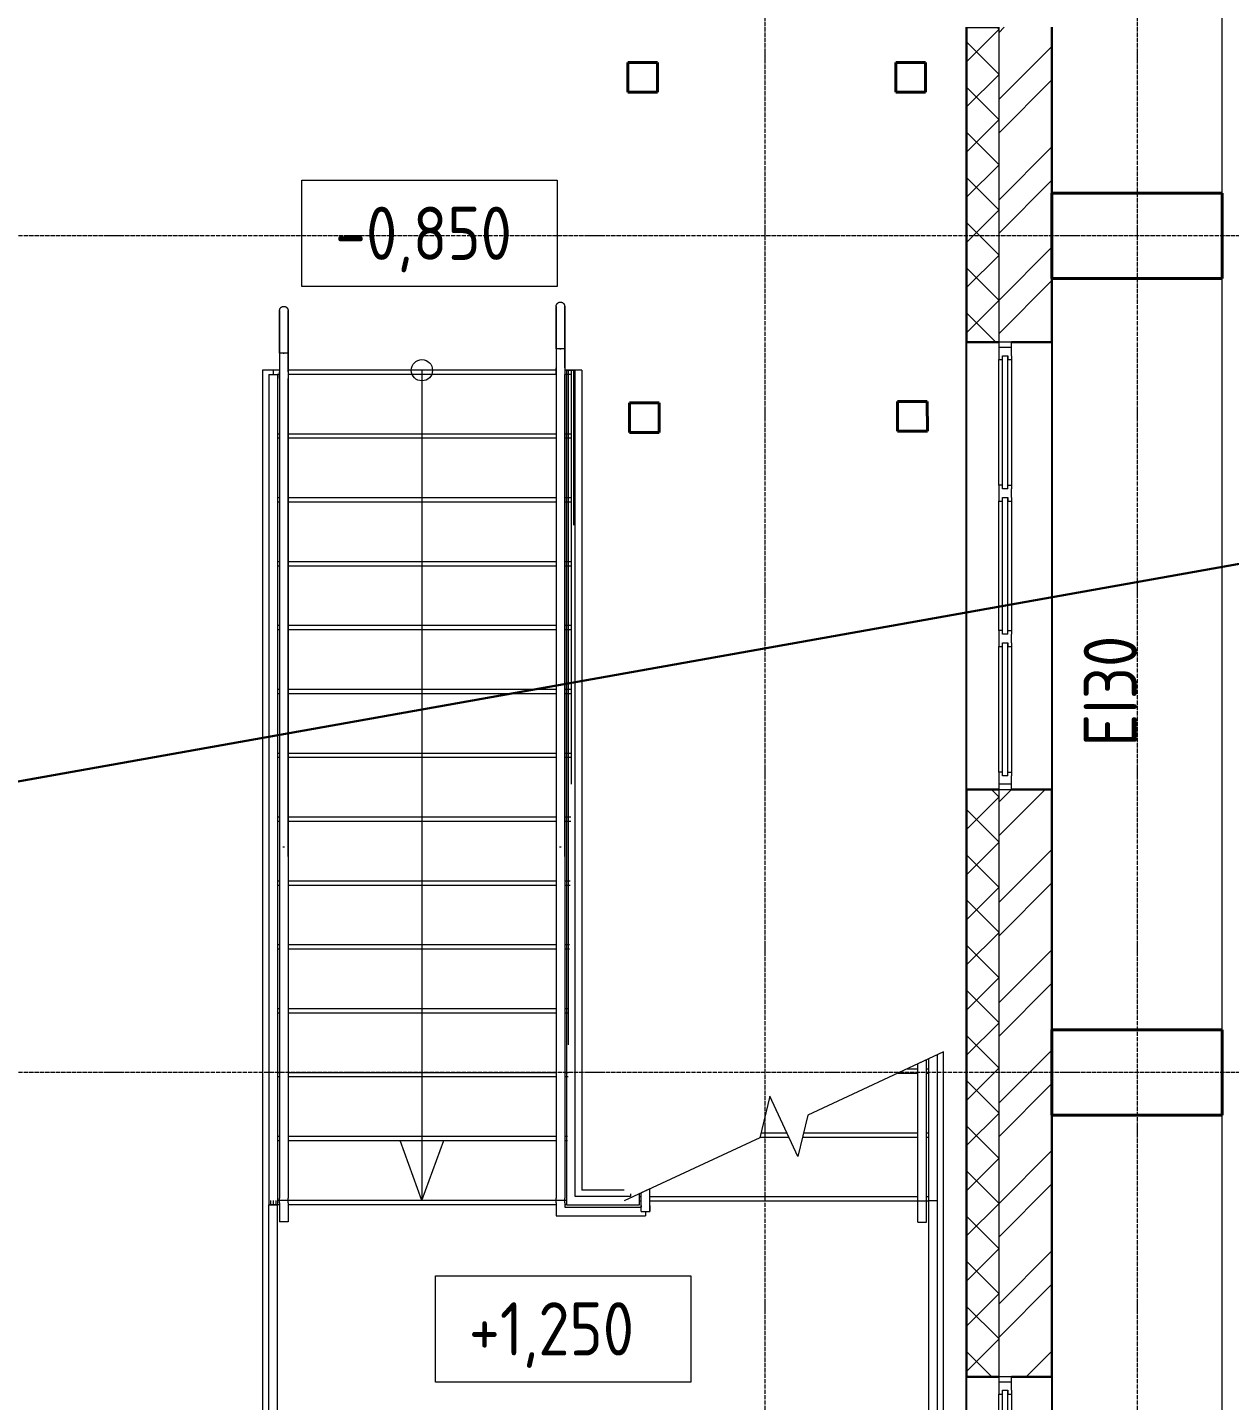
# Model space of a CAD drawing. Header units: millimetres. Extents: x -695119 to 412940, y -249585 to 622758.
# Drawn here: x -115231 to -109581, y 535989 to 542439 of the extents above; entities that cross this region are included whole.
import ezdxf

# ---------------------------------------------------------------- set-up
doc = ezdxf.new("R2010")
doc.units = ezdxf.units.MM
doc.linetypes.add('ADSK_Линия сетки', pattern=[25, 20, -2.5, 0, -2.5])
for name, color, linetype, lineweight in [('_Схема', 5, 'Continuous', 30), ('Балясины', 7, 'Continuous', 9), ('Каркас_Импост', 8, 'Continuous', 9), ('Лестницы', 8, 'Continuous', 9), ('Линии', 7, 'Continuous', 9), ('Монтажный зазор', 8, 'Continuous', 9), ('Несущие колонны', 252, 'Continuous', 18), ('Ограждение', 8, 'Continuous', 9), ('Оси', 252, 'Continuous', 9), ('Остекление', 8, 'Continuous', 9), ('Перекрытия', 7, 'Continuous', 18), ('Поручни', 8, 'Continuous', 9), ('Стены разрез', 7, 'Continuous', 30), ('Стены штриховка', 7, 'Continuous', 9), ('Текстовые примечания', 7, 'Continuous', 9), ('Типовые аннотации', 8, 'Continuous', 18), ('Элементы узлов', 8, 'Continuous', 18)]:
    doc.layers.add(name, color=color, linetype=linetype, lineweight=lineweight)
doc.layers.add('Стены', color=194, linetype='Continuous')
doc.styles.add('GOST Common_2', font='', dxfattribs={"width": 0.9, "height": 250})
doc.styles.get('GOST Common_2').set_extended_font_data('GOST type B')

# ---------------------------------------------------------------- blocks, each defined once
blk = doc.blocks.new('okna_rehau_trehpolnoe_2_framugi_snizu - Ж_ОК-19__1910х2100-3550410-План 1 этажа смеж')
at = {"layer": 'Каркас_Импост', "lineweight": 18}
for p, q in [((-969, 125), (-1050, 125)), ((-1050, 125), (-1050, 65)), ((-1050, 65), (-987, 65)), ((-987, 83), (-987, 107)), ((-987, 107), (-969, 107)), ((-987, 83), (-969, 83)), ((-969, 65), (-987, 65)), ((-969, 107), (-969, 125)), ((-969, 83), (-969, 65)), ((-303.7, 125), (-379.7, 125)), ((-379.7, 125), (-379.7, 107)), ((-379.7, 107), (-361.7, 107)), ((-379.7, 83), (-379.7, 65)), ((-361.7, 83), (-379.7, 83)), ((-361.7, 65), (-379.7, 65)), ((-361.7, 107), (-361.7, 83)), ((-361.7, 65), (-321.7, 65)), ((-321.7, 83), (-321.7, 107)), ((-321.7, 107), (-303.7, 107)), ((-321.7, 83), (-303.7, 83)), ((-303.7, 65), (-321.7, 65)), ((-303.7, 107), (-303.7, 125)), ((-303.7, 83), (-303.7, 65)), ((379.7, 125), (303.7, 125)), ((303.7, 125), (303.7, 107)), ((303.7, 107), (321.7, 107)), ((303.7, 83), (303.7, 65)), ((321.7, 83), (303.7, 83)), ((321.7, 65), (303.7, 65)), ((321.7, 107), (321.7, 83)), ((321.7, 65), (361.7, 65)), ((361.7, 83), (361.7, 107)), ((361.7, 107), (379.7, 107)), ((361.7, 83), (379.7, 83)), ((379.7, 65), (361.7, 65)), ((379.7, 107), (379.7, 125)), ((379.7, 83), (379.7, 65)), ((969, 125), (969, 107)), ((1050, 125), (969, 125)), ((969, 107), (987, 107)), ((969, 83), (969, 65)), ((987, 83), (969, 83)), ((987, 65), (969, 65)), ((987, 107), (987, 83)), ((987, 65), (1050, 65)), ((1050, 65), (1050, 125))]:
    blk.add_line(p, q, dxfattribs=at)
at = {"layer": 'Каркас_Импост'}
for p, q in [((-969, 125), (-379.7, 125)), ((-379.7, 65), (-969, 65)), ((-303.7, 125), (303.7, 125)), ((303.7, 65), (-303.7, 65)), ((379.7, 125), (969, 125)), ((969, 65), (379.7, 65))]:
    blk.add_line(p, q, dxfattribs=at)
at = {"layer": 'Монтажный зазор'}
for p, q in [((-1025, 65), (-1025, 125)), ((1025, 65), (1025, 125))]:
    blk.add_line(p, q, dxfattribs=at)
at = {"layer": 'Остекление'}
for p, q in [((-987, 83), (-361.7, 83)), ((-969, 107), (-379.7, 107)), ((-321.7, 83), (321.7, 83)), ((-303.7, 107), (303.7, 107)), ((361.7, 83), (987, 83)), ((379.7, 107), (969, 107))]:
    blk.add_line(p, q, dxfattribs=at)
blk = doc.blocks.new('ADSK_КолоннаЖБ_Прямоугольная1 - 400x800-3446963-План 1 этажа смеж')
at = {"layer": 'Несущие колонны', "lineweight": 40}
for p, q in [((-400, -200), (-400, 200)), ((-400, 200), (400, 200)), ((400, 200), (-400, 200)), ((-400, 200), (-400, -200)), ((400, 200), (400, -200)), ((400, -200), (400, 200)), ((400, -200), (-400, -200)), ((-400, -200), (400, -200))]:
    blk.add_line(p, q, dxfattribs=at)
blk = doc.blocks.new('Ограждение - Ограждение-3902016-План 1 этажа смеж')
at = {"layer": 'Поручни'}
for p, q in [((-1816.2, -1472.8), (-1816.2, -2852.8)), ((-1776.2, -1472.8), (-1776.2, -2892.8)), ((-4916.2, -1490.7), (-4876.2, -1490.7)), ((-4916.2, -2892.8), (-4916.2, -1490.7)), ((-4876.2, -2852.8), (-4876.2, -1490.7)), ((-1776.2, -2892.8), (-4916.2, -2892.8)), ((-1816.2, -2852.8), (-4876.2, -2852.8))]:
    blk.add_line(p, q, dxfattribs=at)
blk = doc.blocks.new('Ограждение - Ограждение-3902023-План 1 этажа смеж')
at = {"layer": 'Поручни'}
for p, q in [((-3516.2, 2429.3), (-3476.2, 2429.3)), ((-3516.2, -1470.7), (-3516.2, 2429.3)), ((-3508.7, 2429.3), (-3483.7, 2429.3)), ((-3508.7, -739.5), (-3508.7, 2429.3)), ((-3483.7, 1701.4), (-3483.7, 2429.3)), ((-3476.2, -1452.8), (-3476.2, 2429.3)), ((-3516.2, -1492.8), (-3516.2, -1470.7)), ((-3216.2, -1452.8), (-3476.2, -1452.8)), ((-3216.2, -1440.2), (-3216.2, -1452.8)), ((-3176.2, -1440.2), (-3176.2, -1492.8)), ((-3176.2, -1492.8), (-3516.2, -1492.8))]:
    blk.add_line(p, q, dxfattribs=at)
blk = doc.blocks.new('Тип верхнего поручня - Верхний поручень_Внутренний_-3902029-План 1 этажа смеж')
at = {"layer": 'Ограждение'}
for p, q in [((-3566.2, 2529.3), (-3566.2, 2441.1)), ((-3543.8, 2529.3), (-3548.5, 2529.3)), ((-3526.2, 2441.1), (-3526.2, 2529.3)), ((-3566.2, 2409.8), (-3566.2, 144.6)), ((-3526.2, 144.6), (-3526.2, 2409.8))]:
    blk.add_line(p, q, dxfattribs=at)
at = {"layer": 'Ограждение', "flags": 128}
for points in [[(-3566.2, 2409.8), (-3566.2, 2412.3), (-3566.2, 2414.9), (-3566.2, 2417.5), (-3566.2, 2420.1), (-3566.2, 2422.8), (-3566.2, 2425.6), (-3566.2, 2428.3), (-3566.2, 2431.1), (-3566.2, 2433.8), (-3566.2, 2436.6), (-3566.2, 2439.4), (-3566.2, 2441.1)], [(-3526.2, 2441.1), (-3526.2, 2438.3), (-3526.2, 2435.5), (-3526.2, 2432.7), (-3526.2, 2429.9), (-3526.2, 2427.2), (-3526.2, 2424.4), (-3526.2, 2421.7), (-3526.2, 2419.1), (-3526.2, 2416.4), (-3526.2, 2413.8), (-3526.2, 2411.3), (-3526.2, 2409.8)], [(-3542.3, 188.4), (-3546.2, 189.3), (-3550.1, 188.4)]]:
    blk.add_lwpolyline(points, dxfattribs=at)
blk = doc.blocks.new('Тип верхнего поручня - D40 шаг 400-977594-План 1 этажа смеж')
at = {"layer": 'Ограждение'}
for p, q in [((0, 2.3), (0, 0)), ((0, 0), (0, -2.3))]:
    blk.add_line(p, q, dxfattribs=at)
at = {"layer": 'Ограждение', "flags": 128}
for points in [[(0, 20), (8, 20), (16, 20), (23.9, 20), (31.9, 20), (39.7, 20), (47.5, 20), (55.3, 20), (62.9, 20), (70.5, 20), (77.9, 20), (85.2, 20), (92.4, 20), (99.4, 20), (106.2, 20), (112.9, 20), (119.4, 20), (125.8, 20), (131.9, 20), (137.8, 20), (143.5, 20), (148.9, 20), (154.1, 20), (159.1, 20), (163.8, 20), (168.3, 20), (172.5, 20), (176.4, 20), (180, 20), (183.4, 20), (186.4, 20), (189.2, 20), (191.6, 20), (193.7, 20), (195.6, 20), (197.1, 20), (198.3, 20), (199.2, 20), (199.7, 20), (200, 20), (200, 20)], [(200, 20), (199.8, 20), (199.4, 20), (198.6, 20), (197.4, 20), (196, 20), (194.3, 20), (192.2, 20), (189.8, 20), (187.2, 20), (184.2, 20), (181, 20), (177.4, 20), (173.6, 20), (169.5, 20), (165.1, 20), (160.4, 20), (155.5, 20), (150.4, 20), (145, 20), (139.3, 20), (133.5, 20), (127.4, 20), (121.2, 20), (114.7, 20), (108.1, 20), (101.2, 20), (94.3, 20), (87.1, 20), (79.9, 20), (72.5, 20), (65, 20), (57.3, 20), (49.6, 20), (41.8, 20), (34, 20), (26.1, 20), (18.1, 20), (10.2, 20), (2.2, 20), (0, 20)], [(200, 20), (200.8, 20), (201.6, 19.9), (202.4, 19.9), (203.2, 19.7), (204, 19.6), (204.8, 19.4), (205.5, 19.2), (206.3, 19), (207, 18.7), (207.8, 18.4), (208.5, 18.1), (209.2, 17.7), (209.9, 17.4), (210.6, 16.9), (211.3, 16.5), (211.9, 16), (212.6, 15.6), (213.2, 15), (213.8, 14.5), (214.3, 13.9), (214.9, 13.3), (215.4, 12.7), (215.9, 12.1), (216.4, 11.5), (216.8, 10.8), (217.2, 10.1), (217.6, 9.4), (218, 8.7), (218.3, 8), (218.6, 7.2), (218.9, 6.5), (219.2, 5.7), (219.4, 5), (219.6, 4.2), (219.7, 3.4), (219.8, 2.6), (219.9, 1.8), (220, 1), (220, 0.2), (220, 0)], [(220, 0), (220, -0.8), (219.9, -1.6), (219.9, -2.4), (219.7, -3.2), (219.6, -4), (219.4, -4.8), (219.2, -5.5), (219, -6.3), (218.7, -7), (218.4, -7.8), (218.1, -8.5), (217.7, -9.2), (217.4, -9.9), (216.9, -10.6), (216.5, -11.3), (216, -11.9), (215.6, -12.6), (215, -13.2), (214.5, -13.8), (213.9, -14.3), (213.3, -14.9), (212.7, -15.4), (212.1, -15.9), (211.5, -16.4), (210.8, -16.8), (210.1, -17.2), (209.4, -17.6), (208.7, -18), (208, -18.3), (207.2, -18.6), (206.5, -18.9), (205.7, -19.2), (205, -19.4), (204.2, -19.6), (203.4, -19.7), (202.6, -19.8), (201.8, -19.9), (201, -20), (200.2, -20), (200, -20)], [(0, -20), (8, -20), (16, -20), (23.9, -20), (31.9, -20), (39.7, -20), (47.5, -20), (55.3, -20), (62.9, -20), (70.5, -20), (77.9, -20), (85.2, -20), (92.4, -20), (99.4, -20), (106.2, -20), (112.9, -20), (119.4, -20), (125.8, -20), (131.9, -20), (137.8, -20), (143.5, -20), (148.9, -20), (154.1, -20), (159.1, -20), (163.8, -20), (168.3, -20), (172.5, -20), (176.4, -20), (180, -20), (183.4, -20), (186.4, -20), (189.2, -20), (191.6, -20), (193.7, -20), (195.6, -20), (197.1, -20), (198.3, -20), (199.2, -20), (199.7, -20), (200, -20), (200, -20)], [(200, -20), (199.8, -20), (199.4, -20), (198.6, -20), (197.4, -20), (196, -20), (194.3, -20), (192.2, -20), (189.8, -20), (187.2, -20), (184.2, -20), (181, -20), (177.4, -20), (173.6, -20), (169.5, -20), (165.1, -20), (160.4, -20), (155.5, -20), (150.4, -20), (145, -20), (139.3, -20), (133.5, -20), (127.4, -20), (121.2, -20), (114.7, -20), (108.1, -20), (101.2, -20), (94.3, -20), (87.1, -20), (79.9, -20), (72.5, -20), (65, -20), (57.3, -20), (49.6, -20), (41.8, -20), (34, -20), (26.1, -20), (18.1, -20), (10.2, -20), (2.2, -20), (0, -20)]]:
    blk.add_lwpolyline(points, dxfattribs=at)
blk = doc.blocks.new('Тип верхнего поручня - Верхний поручень_Внутренний_-V87-План 1 этажа смеж')
at = {"layer": 'Ограждение'}
for p, q in [((-3526.2, 2529.3), (-3566.2, 2529.3)), ((-3566.2, 2529.3), (-3566.2, 2441.1)), ((-3526.2, 2529.3), (-3526.2, 2441.1)), ((-3566.2, 2441.1), (-3566.2, 2418.7)), ((-3566.2, 2418.7), (-3566.2, -1460.2)), ((-3526.2, 2441.1), (-3526.2, 2418.7)), ((-3526.2, 2418.7), (-3526.2, -1460.2)), ((-3126.2, -1416.9), (-3166.2, -1435.5)), ((-3126.2, -1495.2), (-3126.2, -1416.9)), ((-3566.2, -1482.5), (-3566.2, -1460.2)), ((-3566.2, -1482.5), (-3566.2, -1542.8)), ((-3526.2, -1482.5), (-3526.2, -1460.2)), ((-3526.2, -1482.5), (-3526.2, -1502.8)), ((-3166.2, -1495.2), (-3166.2, -1435.5)), ((-3566.2, -1542.8), (-3196.2, -1542.8)), ((-3526.2, -1502.8), (-3196.2, -1502.8)), ((-3196.2, -1542.8), (-3146.2, -1542.8)), ((-3166.2, -1495.2), (-3166.2, -1502.8)), ((-3126.2, -1495.2), (-3126.2, -1522.8))]:
    blk.add_line(p, q, dxfattribs=at)
blk = doc.blocks.new('Тип перил - Перила_Внутренний_-3902046-План 1 этажа смеж')
at = {"layer": 'Ограждение'}
for p, q in [((-3566.2, -1482.5), (-3566.2, -1460.2)), ((-3526.2, -1482.5), (-3526.2, -1460.2)), ((-3196.2, -1502.8), (-3166.2, -1502.8)), ((-3196.2, -1542.8), (-3146.2, -1542.8)), ((-3166.2, -1522.8), (-3166.2, -1495.2)), ((-3166.2, -1522.8), (-3126.2, -1522.8)), ((-3146.2, -1522.8), (-3146.2, -1542.8)), ((-3126.2, -1522.8), (-3126.2, -1495.2))]:
    blk.add_line(p, q, dxfattribs=at)
blk = doc.blocks.new('Ограждение - Ограждение-3902064-План 1 этажа смеж')
at = {"layer": 'Поручни'}
for p, q in [((-4916.2, 2409.3), (-4876.2, 2409.3)), ((-4916.2, 2409.3), (-4916.2, -1470.7)), ((-4876.2, 2409.3), (-4876.2, -1470.7)), ((-4916.2, -1470.7), (-4916.2, -1490.7)), ((-4908.7, -1470.7), (-4908.7, -1490.7)), ((-4883.7, -1470.7), (-4883.7, -1490.7)), ((-4876.2, -1470.7), (-4876.2, -1490.7)), ((-4876.2, -1490.7), (-4916.2, -1490.7))]:
    blk.add_line(p, q, dxfattribs=at)
blk = doc.blocks.new('Тип верхнего поручня - Верхний поручень_Внутренний_-3902067-План 1 этажа смеж')
at = {"layer": 'Ограждение'}
for p, q in [((-4866.2, 2509.3), (-4866.2, 2421.1)), ((-4843.8, 2509.3), (-4848.5, 2509.3)), ((-4826.2, 2421.1), (-4826.2, 2509.3)), ((-4866.2, 2389.8), (-4866.2, 144.6)), ((-4826.2, 144.6), (-4826.2, 2389.8))]:
    blk.add_line(p, q, dxfattribs=at)
at = {"layer": 'Ограждение', "flags": 128}
for points in [[(-4866.2, 2389.8), (-4866.2, 2392.3), (-4866.2, 2394.9), (-4866.2, 2397.5), (-4866.2, 2400.1), (-4866.2, 2402.8), (-4866.2, 2405.6), (-4866.2, 2408.3), (-4866.2, 2411.1), (-4866.2, 2413.8), (-4866.2, 2416.6), (-4866.2, 2419.4), (-4866.2, 2421.1)], [(-4826.2, 2421.1), (-4826.2, 2418.3), (-4826.2, 2415.5), (-4826.2, 2412.7), (-4826.2, 2409.9), (-4826.2, 2407.2), (-4826.2, 2404.4), (-4826.2, 2401.7), (-4826.2, 2399.1), (-4826.2, 2396.4), (-4826.2, 2393.8), (-4826.2, 2391.3), (-4826.2, 2389.8)], [(-4842.3, 188.4), (-4846.2, 189.3), (-4850.1, 188.4)]]:
    blk.add_lwpolyline(points, dxfattribs=at)
blk = doc.blocks.new('Тип верхнего поручня - Верхний поручень_Внутренний_-V88-План 1 этажа смеж')
at = {"layer": 'Ограждение'}
for p, q in [((-4826.2, 2509.3), (-4866.2, 2509.3)), ((-4866.2, 2509.3), (-4866.2, 2421.1)), ((-4826.2, 2509.3), (-4826.2, 2421.1)), ((-4866.2, 2421.1), (-4866.2, 2398.7)), ((-4866.2, 2398.7), (-4866.2, -1460.2)), ((-4826.2, 2421.1), (-4826.2, 2398.7)), ((-4826.2, 2398.7), (-4826.2, -1460.2)), ((-4866.2, -1482.5), (-4866.2, -1460.2)), ((-4866.2, -1482.5), (-4866.2, -1570.7)), ((-4826.2, -1482.5), (-4826.2, -1460.2)), ((-4826.2, -1482.5), (-4826.2, -1570.7)), ((-4826.2, -1570.7), (-4866.2, -1570.7))]:
    blk.add_line(p, q, dxfattribs=at)
blk = doc.blocks.new('Тип перил - Перила_Внутренний_-3902077-План 1 этажа смеж')
at = {"layer": 'Ограждение'}
for p, q in [((-4866.2, -1482.5), (-4866.2, -1460.2)), ((-4826.2, -1482.5), (-4826.2, -1460.2))]:
    blk.add_line(p, q, dxfattribs=at)
blk = doc.blocks.new('Ограждение - Ограждение-3902089-План 1 этажа смеж')
at = {"layer": 'Поручни'}
for p, q in [((-1776.2, -787.3), (-1816.2, -806)), ((-1776.2, -787.3), (-1816.2, -806)), ((-1816.2, -806), (-1816.2, -1472.8)), ((-1776.2, -787.3), (-1776.2, -1472.8)), ((-1776.2, -1472.8), (-1816.2, -1472.8))]:
    blk.add_line(p, q, dxfattribs=at)
blk = doc.blocks.new('Тип верхнего поручня - Верхний поручень_Внутренний_-3902092-План 1 этажа смеж')
at = {"layer": 'Ограждение'}
for p, q in [((-1826.2, -810.7), (-1866.2, -829.3)), ((-1866.2, -1462.3), (-1866.2, -829.3)), ((-1826.2, -1462.3), (-1826.2, -810.7)), ((-1866.2, -1484.6), (-1866.2, -1462.3)), ((-1826.2, -1484.6), (-1826.2, -1462.3)), ((-1866.2, -1572.8), (-1866.2, -1484.6)), ((-1826.2, -1572.8), (-1826.2, -1484.6)), ((-1866.2, -1572.8), (-1826.2, -1572.8))]:
    blk.add_line(p, q, dxfattribs=at)
blk = doc.blocks.new('Тип перил - Перила_Внутренний_-3902102-План 1 этажа смеж')
at = {"layer": 'Ограждение'}
for p, q in [((-1866.2, -1484.6), (-1866.2, -1462.3)), ((-1826.2, -1484.6), (-1826.2, -1462.3))]:
    blk.add_line(p, q, dxfattribs=at)
blk = doc.blocks.new('ADSK_КолоннаЖБ_Прямоугольная1 - 140x140мм-3902211-План 1 этажа смеж')
at = {"layer": 'Несущие колонны', "lineweight": 40}
for p, q in [((-70, -70), (-70, 70)), ((-70, 70), (70, 70)), ((70, 70), (-70, 70)), ((-70, 70), (-70, -70)), ((70, 70), (70, -70)), ((70, -70), (70, 70)), ((70, -70), (-70, -70)), ((-70, -70), (70, -70))]:
    blk.add_line(p, q, dxfattribs=at)
blk = doc.blocks.new('ADSK_Стрелка1 - С кружком-1060391-План 1 этажа смеж')
at = {"layer": 'Элементы узлов'}
blk.add_line((0, 0), (3900, 0), dxfattribs=at)

msp = doc.modelspace()

# ---------------------------------------------------------------- hatches: boundary and pattern name
at = {"layer": 'Стены разрез', "lineweight": 9}
h = msp.add_hatch(dxfattribs=at)
h.set_pattern_fill('FP_1', color=256, style=0, pattern_type=2)
h.set_pattern_definition([(45, (-109179.56, 538399.8), (-235.732, 235.732), []), (45, (-109022.4, 538399.8), (-235.732, 235.732), [])])
h.paths.add_polyline_path([(-110415.535, 533510.058), (-110415.535, 534000.058), (-110665.535, 534000.058), (-110665.535, 533510.058), (-110461.491, 533510.058)])
h.paths.add_polyline_path([(-110605.535, 536100.058), (-110415.535, 536100.058), (-110415.535, 538860.058), (-110665.535, 538860.058), (-110665.535, 536100.058), (-110623.535, 536100.058)])
h.paths.add_polyline_path([(-110415.535, 540960.058), (-110415.535, 542440.058), (-110665.535, 542440.058), (-110665.535, 540960.058), (-110605.535, 540960.058)])
h.paths.add_polyline_path([(-110415.535, 544540.058), (-110415.535, 546420.058), (-110665.535, 546420.058), (-110665.535, 544540.058), (-110605.535, 544540.058)])
h.paths.add_polyline_path([(-110605.535, 548520.058), (-110415.535, 548520.058), (-110415.535, 549510.058), (-110665.535, 549510.058), (-110665.535, 548520.058), (-110623.535, 548520.058)])
h = msp.add_hatch(dxfattribs=at)
h.set_pattern_fill('FP_4', color=256, style=0, pattern_type=2)
h.set_pattern_definition([(0, (-109179.56, 538399.79), (406.4, 101.6), [33.528, -271.272, 33.528, -271.272, -1625.6]), (0, (-109179.56, 538399.79), (406.4, 101.6), [-609.6, 33.528, -576.072, 33.528, -271.272, -711.2]), (0, (-109179.56, 538399.79), (406.4, 101.6), [-1524, 33.528, -169.672, 33.528, -474.472]), (120, (-109027.16, 538450.59), (-291.1882, 301.1527), [33.528, -271.272, 33.528, -271.272, -1625.6]), (120, (-109027.16, 538450.59), (-291.1882, 301.1527), [-609.6, 33.528, -576.072, 33.528, -271.272, -711.2]), (120, (-109027.16, 538450.59), (-291.1882, 301.1527), [-1524, 33.528, -169.672, 33.528, -474.472]), (240, (-108976.36, 538653.79), (-115.2118, -402.7527), [33.528, -271.272, 33.528, -271.272, -1625.6]), (240, (-108976.36, 538653.79), (-115.2118, -402.7527), [-609.6, 33.528, -576.072, 33.528, -271.272, -711.2]), (240, (-108976.36, 538653.79), (-115.2118, -402.7527), [-1524, 33.528, -169.672, 33.528, -474.472])])
h.paths.add_polyline_path([(-110815.535, 533662.058), (-110816.223, 533882.496), (-110817.535, 533882.496), (-110817.535, 533662.058)])
h.paths.add_polyline_path([(-110815.535, 533889.096), (-110815.535, 533998.058), (-110665.535, 533998.058), (-110665.535, 534000.058), (-110817.535, 534000.058), (-110817.535, 533889.096), (-110816.184, 533889.096)])
h.paths.add_polyline_path([(-110665.535, 536100.058), (-110666.107, 536102.058), (-110815.535, 536102.058), (-110815.535, 538858.058), (-110665.535, 538858.058), (-110665.535, 538860.058), (-110817.535, 538860.058), (-110817.535, 536100.058)])
h.paths.add_polyline_path([(-110817.535, 540960.058), (-110665.535, 540960.058), (-110666.107, 540962.058), (-110815.535, 540962.058), (-110815.535, 542438.058), (-110665.535, 542438.058), (-110665.535, 542440.058), (-110817.535, 542440.058), (-110817.535, 542161.461)])
h.paths.add_polyline_path([(-110665.535, 544540.058), (-110666.107, 544542.058), (-110815.535, 544542.058), (-110815.535, 546418.058), (-110665.535, 546418.058), (-110665.535, 546420.058), (-110817.535, 546420.058), (-110817.535, 544540.058)])
h.paths.add_polyline_path([(-110665.535, 548520.058), (-110666.107, 548522.058), (-110815.535, 548522.058), (-110815.535, 549358.058), (-110817.535, 549358.058), (-110817.535, 548520.058)])
h = msp.add_hatch(dxfattribs=at)
h.set_pattern_fill('FP_5', color=256, style=0, pattern_type=2)
h.set_pattern_definition([(45, (-109179.56, 538399.79), (-106.066, 106.066), []), (135, (-109179.56, 538399.79), (-106.066, -106.066), [])])
h.paths.add_polyline_path([(-110778.535, 533660.058), (-110665.535, 533660.058), (-110665.535, 533998.058), (-110815.535, 533998.058), (-110815.535, 533889.096), (-110755.535, 533888.13), (-110755.535, 533882.496), (-110815.535, 533882.496), (-110815.535, 533662.058), (-110780.535, 533662.058)])
h.paths.add_polyline_path([(-110815.535, 536102.058), (-110665.535, 536102.058), (-110665.535, 538858.058), (-110815.535, 538858.058), (-110815.535, 537169.931)])
h.paths.add_polyline_path([(-110665.535, 540962.058), (-110665.535, 542438.058), (-110815.535, 542438.058), (-110815.535, 540962.058)])
h.paths.add_polyline_path([(-110665.535, 544542.058), (-110665.535, 546418.058), (-110815.535, 546418.058), (-110815.535, 544542.058)])
h.paths.add_polyline_path([(-110665.535, 548522.058), (-110665.535, 549360.058), (-110815.535, 549360.058), (-110815.535, 548522.058)])

# ---------------------------------------------------------------- linework, layer by layer
at = {"layer": '_Схема', "color": 5}
msp.add_line((198461.879, 594771.226), (-341938.82, 498529.94), dxfattribs=at)
at = {"layer": 'Лестницы'}
for p, q in [((-114075.715, 540829.062), (-114125.715, 540829.062)), ((-114125.715, 540829.062), (-114125.715, 536605.309)), ((-114075.715, 540829.062), (-114075.715, 540809.062)), ((-114045.715, 540829.062), (-114075.715, 540829.062)), ((-114045.715, 540809.062), (-114055.715, 540809.062)), ((-112745.715, 540829.062), (-114005.715, 540829.062)), ((-112745.715, 540809.062), (-114005.715, 540809.062)), ((-112675.715, 540829.062), (-112705.715, 540829.062)), ((-112675.715, 540809.062), (-112705.715, 540809.062)), ((-112625.715, 540829.062), (-112675.715, 540829.062)), ((-112675.715, 540829.062), (-112675.715, 540529.062)), ((-112625.715, 540829.062), (-112625.715, 536976.975)), ((-114045.715, 540529.062), (-114055.715, 540529.062)), ((-112745.715, 540529.062), (-114005.715, 540529.062)), ((-112675.715, 540529.062), (-112705.715, 540529.062)), ((-112675.715, 540529.062), (-112675.715, 540229.062)), ((-114045.715, 540509.062), (-114055.715, 540509.062)), ((-112745.715, 540509.062), (-114005.715, 540509.062)), ((-112675.715, 540509.062), (-112705.715, 540509.062)), ((-114045.715, 540229.062), (-114055.715, 540229.062)), ((-114045.715, 540209.062), (-114055.715, 540209.062)), ((-112745.715, 540229.062), (-114005.715, 540229.062)), ((-112745.715, 540209.062), (-114005.715, 540209.062)), ((-112675.715, 540229.062), (-112705.715, 540229.062)), ((-112675.715, 540209.062), (-112705.715, 540209.062)), ((-112675.715, 540229.062), (-112675.715, 539929.062)), ((-114045.715, 539929.062), (-114055.715, 539929.062)), ((-114045.715, 539909.062), (-114055.715, 539909.062)), ((-112745.715, 539929.062), (-114005.715, 539929.062)), ((-112745.715, 539909.062), (-114005.715, 539909.062)), ((-112675.715, 539929.062), (-112705.715, 539929.062)), ((-112675.715, 539909.062), (-112705.715, 539909.062)), ((-112675.715, 539929.062), (-112675.715, 539629.062)), ((-114045.715, 539629.062), (-114055.715, 539629.062)), ((-114045.715, 539609.062), (-114055.715, 539609.062)), ((-112745.715, 539629.062), (-114005.715, 539629.062)), ((-112745.715, 539609.062), (-114005.715, 539609.062)), ((-112675.715, 539629.062), (-112705.715, 539629.062)), ((-112675.715, 539609.062), (-112705.715, 539609.062)), ((-112675.715, 539629.062), (-112675.715, 539329.062)), ((-114045.715, 539329.062), (-114055.715, 539329.062)), ((-114045.715, 539309.062), (-114055.715, 539309.062)), ((-112745.715, 539329.062), (-114005.715, 539329.062)), ((-112745.715, 539309.062), (-114005.715, 539309.062)), ((-112675.715, 539329.062), (-112705.715, 539329.062)), ((-112675.715, 539309.062), (-112705.715, 539309.062)), ((-112675.715, 539329.062), (-112675.715, 539029.062)), ((-114045.715, 539029.062), (-114055.715, 539029.062)), ((-112745.715, 539029.062), (-114005.715, 539029.062)), ((-112675.715, 539029.062), (-112705.715, 539029.062)), ((-112675.715, 539029.062), (-112675.715, 538884.309)), ((-114045.715, 539009.062), (-114055.715, 539009.062)), ((-112745.715, 539009.062), (-114005.715, 539009.062)), ((-112675.715, 539009.062), (-112705.715, 539009.062)), ((-114045.715, 538729.062), (-114055.715, 538729.062)), ((-114045.715, 538709.062), (-114055.715, 538709.062)), ((-112745.715, 538729.062), (-114005.715, 538729.062)), ((-112745.715, 538709.062), (-114005.715, 538709.062)), ((-112677.254, 538729.062), (-112705.715, 538729.062)), ((-112677.459, 538709.062), (-112705.715, 538709.062)), ((-114045.715, 538429.062), (-114055.715, 538429.062)), ((-114045.715, 538409.062), (-114055.715, 538409.062)), ((-112745.715, 538429.062), (-114005.715, 538429.062)), ((-112745.715, 538409.062), (-114005.715, 538409.062)), ((-112680.331, 538429.062), (-112705.715, 538429.062)), ((-112680.536, 538409.062), (-112705.715, 538409.062)), ((-114045.715, 538129.062), (-114055.715, 538129.062)), ((-112745.715, 538129.062), (-114005.715, 538129.062)), ((-112683.301, 538129.062), (-112705.715, 538129.062)), ((-114045.715, 538109.062), (-114055.715, 538109.062)), ((-112745.715, 538109.062), (-114005.715, 538109.062)), ((-112683.384, 538109.062), (-112705.715, 538109.062)), ((-114045.715, 537829.062), (-114055.715, 537829.062)), ((-114045.715, 537809.062), (-114055.715, 537809.062)), ((-112745.715, 537829.062), (-114005.715, 537829.062)), ((-112745.715, 537809.062), (-114005.715, 537809.062)), ((-112686.326, 537829.062), (-112705.715, 537829.062)), ((-112686.486, 537809.062), (-112705.715, 537809.062)), ((-110925.72, 537626.436), (-111562.431, 537329.533)), ((-110925.72, 536950.729), (-110925.72, 537626.436)), ((-111096.126, 537546.975), (-111045.72, 537546.975)), ((-111005.72, 537546.975), (-110995.72, 537546.975)), ((-114045.715, 537529.062), (-114055.715, 537529.062)), ((-114045.715, 537509.062), (-114055.715, 537509.062)), ((-112745.715, 537529.062), (-114005.715, 537529.062)), ((-112745.715, 537509.062), (-114005.715, 537509.062)), ((-112689.561, 537529.062), (-112705.715, 537529.062)), ((-112689.766, 537509.062), (-112705.715, 537509.062)), ((-111139.016, 537526.975), (-111045.72, 537526.975)), ((-111005.72, 537526.975), (-110995.72, 537526.975)), ((-111741.754, 537418.316), (-111789.008, 537223.878)), ((-111609.686, 537135.095), (-111741.754, 537418.316)), ((-111562.431, 537329.533), (-111609.686, 537135.095)), ((-114045.715, 537229.062), (-114055.715, 537229.062)), ((-112745.715, 537229.062), (-114005.715, 537229.062)), ((-112692.638, 537229.062), (-112705.715, 537229.062)), ((-111789.008, 537223.878), (-112425.72, 536926.975)), ((-111788.256, 537226.975), (-111652.53, 537226.975)), ((-111783.395, 537246.975), (-111661.856, 537246.975)), ((-111587.356, 537226.975), (-111045.72, 537226.975)), ((-111582.496, 537246.975), (-111045.72, 537246.975)), ((-111005.72, 537246.975), (-110995.72, 537246.975)), ((-111005.72, 537226.975), (-110995.72, 537226.975)), ((-114045.715, 537209.062), (-114055.715, 537209.062)), ((-112745.715, 537209.062), (-114005.715, 537209.062)), ((-112692.843, 537209.062), (-112705.715, 537209.062)), ((-112425.72, 536976.975), (-112625.715, 536976.975)), ((-114075.715, 536929.062), (-114075.715, 536909.062)), ((-112694.992, 536929.062), (-114055.715, 536929.062)), ((-114045.715, 536909.062), (-114055.715, 536909.062)), ((-112745.715, 536909.062), (-114005.715, 536909.062)), ((-112695.652, 536909.062), (-112705.715, 536909.062)), ((-112355.72, 536946.975), (-112345.72, 536946.975)), ((-112355.72, 536926.975), (-112345.72, 536926.975)), ((-112305.72, 536946.975), (-111045.72, 536946.975)), ((-112305.72, 536926.975), (-110995.72, 536926.975)), ((-111005.72, 536946.975), (-110995.72, 536946.975)), ((-110925.72, 535476.975), (-110925.72, 536950.729)), ((-114125.715, 536605.309), (-114125.715, 535476.975))]:
    msp.add_line(p, q, dxfattribs=at)
at = {"layer": 'Линии'}
for p, q in [((-113941.511, 541721.564), (-112741.511, 541721.564)), ((-113941.511, 541221.564), (-113941.511, 541721.564)), ((-112741.511, 541721.564), (-112741.511, 541221.564)), ((-112741.511, 541221.564), (-113941.511, 541221.564)), ((-113312.157, 536575.058), (-112112.157, 536575.058)), ((-113312.157, 536075.058), (-113312.157, 536575.058)), ((-112112.157, 536575.058), (-112112.157, 536075.058)), ((-112112.157, 536075.058), (-113312.157, 536075.058))]:
    msp.add_line(p, q, dxfattribs=at)
at = {"layer": 'Оси', "linetype": 'ADSK_Линия сетки'}
for p, q in [((-111765.535, 572133.794), (-111765.535, 505864.372)), ((-110015.535, 572133.794), (-110015.535, 505864.372)), ((-107095.533, 541460.058), (-149587.813, 541460.058)), ((-107095.533, 537530.058), (-149587.813, 537530.058))]:
    msp.add_line(p, q, dxfattribs=at)
at = {"layer": 'Перекрытия'}
for p, q in [((-109615.535, 541660.058), (-109615.535, 545290.058)), ((-109615.535, 537730.058), (-109615.535, 541260.058)), ((-109615.535, 533910.058), (-109615.535, 537330.058))]:
    msp.add_line(p, q, dxfattribs=at)
at = {"layer": 'Стены'}
for p, q in [((-110817.535, 538860.058), (-110817.535, 540960.058)), ((-110415.535, 540960.058), (-110415.535, 538860.058)), ((-110817.535, 534000.058), (-110817.535, 536100.058)), ((-110415.535, 536100.058), (-110415.535, 534000.058))]:
    msp.add_line(p, q, dxfattribs=at)
at = {"layer": 'Стены разрез'}
for p, q in [((-110817.535, 542440.058), (-110817.535, 540960.058)), ((-110415.535, 541660.058), (-110415.535, 542440.058)), ((-110415.535, 540960.058), (-110415.535, 541260.058)), ((-110817.535, 540960.058), (-110665.535, 540960.058)), ((-110605.535, 540960.058), (-110415.535, 540960.058)), ((-110817.535, 538860.058), (-110817.535, 536100.058)), ((-110665.535, 538860.058), (-110817.535, 538860.058)), ((-110415.535, 538860.058), (-110605.535, 538860.058)), ((-110415.535, 537730.058), (-110415.535, 538860.058)), ((-110415.535, 536100.058), (-110415.535, 537330.058)), ((-110817.535, 536100.058), (-110665.535, 536100.058)), ((-110605.535, 536100.058), (-110415.535, 536100.058))]:
    msp.add_line(p, q, dxfattribs=at)
at = {"layer": 'Стены штриховка'}
for p, q in [((-110815.535, 542438.058), (-110815.535, 540962.058)), ((-110665.535, 542438.058), (-110815.535, 542438.058)), ((-110665.535, 542440.058), (-110665.535, 540960.058)), ((-110815.535, 540962.058), (-110665.535, 540962.058)), ((-110815.535, 538858.058), (-110815.535, 536102.058)), ((-110665.535, 538858.058), (-110815.535, 538858.058)), ((-110665.535, 538860.058), (-110665.535, 536100.058)), ((-110815.535, 536102.058), (-110665.535, 536102.058))]:
    msp.add_line(p, q, dxfattribs=at)
at = {"layer": 'Типовые аннотации', "lineweight": 20}
for q in [(-113479.347, 537210.97), (-113274.135, 537210.97)]:
    msp.add_line((-113376.741, 536929.062), q, dxfattribs=at)
msp.add_circle((-113376.741, 540829.062), 50, dxfattribs=at)

# ---------------------------------------------------------------- block references
at = {"layer": 'Балясины'}
for name in ['Ограждение - Ограждение-3902064-План 1 этажа смеж', 'Ограждение - Ограждение-3902023-План 1 этажа смеж', 'Ограждение - Ограждение-3902016-План 1 этажа смеж']:
    msp.add_blockref(name, (-109179.558, 538399.789), dxfattribs=at)
at = {"layer": 'Монтажный зазор', "rotation": 89.99999999999991}
for p in [(-110540.535, 539910.058), (-110540.535, 535050.058)]:
    msp.add_blockref('okna_rehau_trehpolnoe_2_framugi_snizu - Ж_ОК-19__1910х2100-3550410-План 1 этажа смеж', p, dxfattribs=at)
at = {"layer": 'Несущие колонны'}
for p, rotation in [((-112339.603, 542204.706), 180), ((-111079.615, 542204.702), 180.0030482260061), ((-112331.246, 540605.977), 180.2853982504867), ((-111071.261, 540612.253), 180.2853982504867)]:
    msp.add_blockref('ADSK_КолоннаЖБ_Прямоугольная1 - 140x140мм-3902211-План 1 этажа смеж', p, dxfattribs=dict(at, rotation=rotation))
for p in [(-110015.535, 541460.058), (-110015.535, 537530.058)]:
    msp.add_blockref('ADSK_КолоннаЖБ_Прямоугольная1 - 400x800-3446963-План 1 этажа смеж', p, dxfattribs=at)
at = {"layer": 'Ограждение'}
for p, rotation in [((-114025.715, 540909.062), 90), ((-112725.715, 540929.062), 89.9999999999997)]:
    msp.add_blockref('Тип верхнего поручня - D40 шаг 400-977594-План 1 этажа смеж', p, dxfattribs=dict(at, rotation=rotation))
for name in ['Тип верхнего поручня - Верхний поручень_Внутренний_-3902067-План 1 этажа смеж', 'Тип верхнего поручня - Верхний поручень_Внутренний_-V88-План 1 этажа смеж', 'Тип верхнего поручня - Верхний поручень_Внутренний_-3902029-План 1 этажа смеж', 'Тип верхнего поручня - Верхний поручень_Внутренний_-V87-План 1 этажа смеж', 'Тип верхнего поручня - Верхний поручень_Внутренний_-3902092-План 1 этажа смеж', 'Тип перил - Перила_Внутренний_-3902077-План 1 этажа смеж', 'Тип перил - Перила_Внутренний_-3902046-План 1 этажа смеж', 'Тип перил - Перила_Внутренний_-3902102-План 1 этажа смеж']:
    msp.add_blockref(name, (-109179.558, 538399.789), dxfattribs=at)
at = {"layer": 'Поручни'}
msp.add_blockref('Ограждение - Ограждение-3902089-План 1 этажа смеж', (-109179.558, 538399.789), dxfattribs=at)
at = {"layer": 'Элементы узлов', "rotation": 269.9999999999999}
msp.add_blockref('ADSK_Стрелка1 - С кружком-1060391-План 1 этажа смеж', (-113376.741, 540829.062), dxfattribs=at)

# ---------------------------------------------------------------- texts
at = {"layer": 'Текстовые примечания', "char_height": 250, "attachment_point": 1, "style": 'GOST Common_2'}
for s, insert, width in [('-0,850', (-113785.596, 541597.287), 1067.84775), ('+1,250', (-113156.242, 536450.781), 1010.12625)]:
    msp.add_mtext(s, dxfattribs=dict(at, insert=insert, width=width))
at = {"layer": 'Текстовые примечания', "color": 1, "true_color": 0xff0000, "insert": (-110266.56, 539060.366), "char_height": 250, "width": 663.79725, "attachment_point": 1, "rotation": 90, "style": 'GOST Common_2'}
msp.add_mtext('EI30', dxfattribs=at)

doc.saveas('drawing.dxf')
